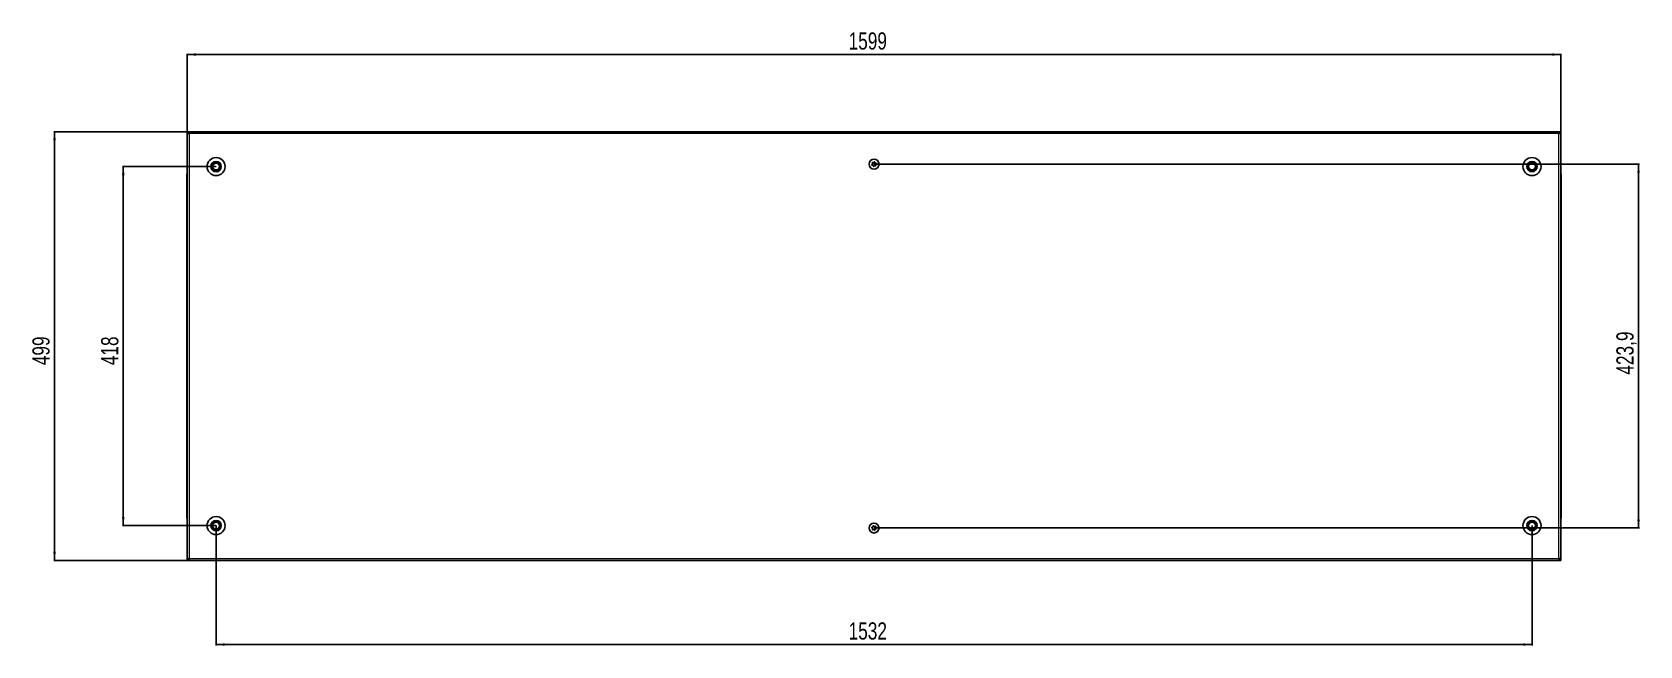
# Model space of a CAD drawing. Header units: millimetres. Extents: x 1132 to 6486, y -442 to 1882.
# Drawn here: x 1132 to 3004, y 1098 to 1813 of the extents above; entities that cross this region are included whole.
import ezdxf

# ---------------------------------------------------------------- set-up
doc = ezdxf.new("R2010")
doc.units = ezdxf.units.MM
doc.layers.add('FORMAT', color=7, linetype='Continuous')
doc.styles.add('SLDTEXTSTYLE0', font='TXT', dxfattribs={"width": 0.75})
doc.dimstyles.new('SLDDIMSTYLE0', dxfattribs={"dimtxt": 20, "dimasz": 10, "dimexe": 0, "dimexo": 0.0625, "dimgap": 5, "dimtad": 2, "dimdec": 1, "dimrnd": 1e-09, "dimzin": 12, "dimdsep": 46, "dimtxsty": 'SLDTEXTSTYLE0', "dimsah": 1, "dimcen": 0.09, "dimadec": 0, "dimazin": 3, "dimtfac": 1, "dimtofl": 0, "dimtmove": 0, "dimatfit": 3, "dimfxl": 0, "dimfrac": 2, "dimtolj": 1, "dimtzin": 12, "dimarcsym": 0})

# ---------------------------------------------------------------- blocks, each defined once
blk = doc.blocks.new('_D')
at = {"layer": 'FORMAT'}
for p, q in [((1313, 1696.6), (1157.5, 1696.6)), ((1158.5, 1197.6), (1158.5, 1696.6)), ((1313, 1197.6), (1157.5, 1197.6))]:
    blk.add_line(p, q, dxfattribs=at)
for points in [[(1158.5, 1696.6), (1156.9, 1686.6), (1160, 1686.6)], [(1158.5, 1197.6), (1160, 1207.6), (1156.9, 1207.6)]]:
    blk.add_solid(points, dxfattribs=at)
at = {"layer": 'FORMAT', "insert": (1132.7, 1424.9), "char_height": 20, "attachment_point": 1, "rotation": 90, "style": 'SLDTEXTSTYLE0'}
blk.add_mtext('499', dxfattribs=at)
blk = doc.blocks.new('_D_1')
at = {"layer": 'FORMAT'}
for p, q in [((1313, 1696.6), (1313, 1787.6)), ((2912, 1786.6), (1313, 1786.6)), ((2912, 1696.6), (2912, 1787.6))]:
    blk.add_line(p, q, dxfattribs=at)
for points in [[(1313, 1786.6), (1323, 1785.1), (1323, 1788.1)], [(2912, 1786.6), (2902, 1788.1), (2902, 1785.1)]]:
    blk.add_solid(points, dxfattribs=at)
at = {"layer": 'FORMAT', "insert": (2082.9, 1812.4), "char_height": 20, "attachment_point": 1, "style": 'SLDTEXTSTYLE0'}
blk.add_mtext('1599', dxfattribs=at)
blk = doc.blocks.new('_D_2')
at = {"layer": 'FORMAT'}
for p, q in [((1346.5, 1238.1), (1346.5, 1098.6)), ((2878.5, 1238.1), (2878.5, 1098.6)), ((1346.5, 1099.6), (2878.5, 1099.6))]:
    blk.add_line(p, q, dxfattribs=at)
for points in [[(1346.5, 1099.6), (1356.5, 1098.1), (1356.5, 1101.1)], [(2878.5, 1099.6), (2868.5, 1101.1), (2868.5, 1098.1)]]:
    blk.add_solid(points, dxfattribs=at)
at = {"layer": 'FORMAT', "insert": (2082.9, 1125.4), "char_height": 20, "attachment_point": 1, "style": 'SLDTEXTSTYLE0'}
blk.add_mtext('1532', dxfattribs=at)
blk = doc.blocks.new('_D_3')
at = {"layer": 'FORMAT'}
for p, q in [((2112.5, 1659.1), (3003.5, 1659.1)), ((3002.5, 1659.1), (3002.5, 1235.3)), ((2112.5, 1235.3), (3003.5, 1235.3))]:
    blk.add_line(p, q, dxfattribs=at)
for points in [[(3002.5, 1659.1), (3001, 1649.1), (3004, 1649.1)], [(3002.5, 1235.3), (3004, 1245.3), (3001, 1245.3)]]:
    blk.add_solid(points, dxfattribs=at)
at = {"layer": 'FORMAT', "insert": (2976.7, 1413.9), "char_height": 20, "attachment_point": 1, "rotation": 90, "style": 'SLDTEXTSTYLE0'}
blk.add_mtext('423,9', dxfattribs=at)
blk = doc.blocks.new('_D_4')
at = {"layer": 'FORMAT'}
for p, q in [((1346.5, 1656.1), (1237.5, 1656.1)), ((1238.5, 1656.1), (1238.5, 1238.1)), ((1346.5, 1238.1), (1237.5, 1238.1))]:
    blk.add_line(p, q, dxfattribs=at)
for points in [[(1238.5, 1656.1), (1236.9, 1646.1), (1240, 1646.1)], [(1238.5, 1238.1), (1240, 1248.1), (1236.9, 1248.1)]]:
    blk.add_solid(points, dxfattribs=at)
at = {"layer": 'FORMAT', "insert": (1212.7, 1424.9), "char_height": 20, "attachment_point": 1, "rotation": 90, "style": 'SLDTEXTSTYLE0'}
blk.add_mtext('418', dxfattribs=at)

msp = doc.modelspace()

# ---------------------------------------------------------------- linework, layer by layer
at = {"color": 7, "linetype": 'Continuous', "lineweight": 25}
for p, q in [((1315.09, 1696.6), (1312.99, 1696.6)), ((1312.99, 1695.1), (1312.99, 1696.6)), ((1312.99, 1695.1), (1315.09, 1695.1)), ((1312.99, 1695.1), (1312.99, 1694.5)), ((1312.99, 1694.5), (1312.99, 1199.7)), ((1312.99, 1694.5), (1315.09, 1694.5)), ((2909.89, 1696.6), (1315.09, 1696.6)), ((1315.09, 1696.6), (1315.09, 1694.5)), ((2909.89, 1694.5), (2909.89, 1696.6)), ((2911.99, 1696.6), (2909.89, 1696.6)), ((2909.89, 1695.1), (2911.99, 1695.1)), ((2909.89, 1694.5), (2911.99, 1694.5)), ((2911.99, 1695.1), (2911.99, 1696.6)), ((2911.99, 1694.5), (2911.99, 1695.1)), ((2911.99, 1199.7), (2911.99, 1694.5)), ((2911.99, 1647.93), (2911.99, 1647.93)), ((1312.49, 1646.6), (1312.49, 1640.1)), ((1312.49, 1640.1), (1312.49, 1646.6)), ((1312.49, 1640.1), (1312.49, 1640.1)), ((1312.99, 1640.1), (1312.49, 1640.1)), ((1312.64, 1640.1), (1312.64, 1254.1)), ((2911.99, 1640.1), (2912.49, 1640.1)), ((2912.34, 1254.1), (2912.34, 1640.1)), ((2912.49, 1646.6), (2912.49, 1640.1)), ((2912.49, 1640.1), (2912.49, 1646.6)), ((2912.49, 1640.1), (2912.49, 1640.1)), ((2912.49, 1640.1), (2912.49, 1640.1)), ((1312.49, 1247.6), (1312.49, 1254.1)), ((1312.49, 1254.1), (1312.49, 1254.1)), ((1312.49, 1254.1), (1312.49, 1254.1)), ((1312.49, 1254.1), (1312.49, 1247.6)), ((1312.99, 1254.1), (1312.49, 1254.1)), ((2911.99, 1254.1), (2912.49, 1254.1)), ((2912.49, 1254.1), (2912.49, 1254.1)), ((2912.49, 1247.6), (2912.49, 1254.1)), ((2912.49, 1254.1), (2912.49, 1247.6)), ((1312.99, 1246.28), (1312.99, 1246.28)), ((1315.09, 1199.7), (1312.99, 1199.7)), ((1312.99, 1199.7), (1312.99, 1199.1)), ((1312.99, 1199.1), (1312.99, 1197.6)), ((1315.09, 1199.1), (1312.99, 1199.1)), ((1315.09, 1199.7), (1315.09, 1197.6)), ((2909.89, 1197.6), (2909.89, 1199.7)), ((2911.99, 1199.7), (2909.89, 1199.7)), ((2911.99, 1199.1), (2909.89, 1199.1)), ((2911.99, 1199.1), (2911.99, 1199.7)), ((2911.99, 1199.1), (2911.99, 1197.6)), ((1312.99, 1197.6), (1315.09, 1197.6)), ((1315.09, 1197.6), (2909.89, 1197.6)), ((2909.89, 1197.6), (2911.99, 1197.6))]:
    msp.add_line(p, q, dxfattribs=at)
at = {"color": 8, "linetype": 'Continuous', "lineweight": 18}
for p, q in [((1315.09, 1694.5), (1315.09, 1199.7)), ((2909.89, 1694.5), (1315.09, 1694.5)), ((2909.89, 1199.7), (2909.89, 1694.5)), ((1312.99, 1646.6), (1312.49, 1646.6)), ((2911.99, 1646.6), (2912.49, 1646.6)), ((1312.99, 1247.6), (1312.49, 1247.6)), ((2911.99, 1247.6), (2912.49, 1247.6)), ((1315.09, 1199.7), (2909.89, 1199.7))]:
    msp.add_line(p, q, dxfattribs=at)
at = {"color": 7, "linetype": 'Continuous', "lineweight": 25}
for centre, radius in [((1346.49, 1656.1), 10.5), ((2878.49, 1656.1), 10.5), ((1346.49, 1656.1), 6), ((1346.49, 1656.1), 3.9), ((2112.49, 1658.95), 5.79), ((2112.49, 1658.95), 1.85), ((2878.49, 1656.1), 6), ((2878.49, 1656.1), 3.9), ((1346.49, 1238.1), 10.5), ((1346.49, 1238.1), 6), ((1346.49, 1238.1), 3.9), ((2112.49, 1235.25), 5.79), ((2112.49, 1235.25), 1.85), ((2878.49, 1238.1), 10.5), ((2878.49, 1238.1), 6), ((2878.49, 1238.1), 3.9)]:
    msp.add_circle(centre, radius, dxfattribs=at)
for centre, radius, start, end in [((1314.49, 1646.6), 2, 138.57492, 180), ((1314.49, 1646.6), 2, 138.59038, 180), ((1346.49, 1656.1), 4.62, 120, 180), ((1346.49, 1656.1), 4.62, 180, 240), ((1346.49, 1656.1), 4.62, 60, 120), ((1346.49, 1656.1), 4.62, 240, 300), ((1346.49, 1656.1), 4.62, 360, 60), ((1346.49, 1656.1), 4.62, 300, 360), ((2878.49, 1656.1), 4.62, 120, 180), ((2878.49, 1656.1), 4.62, 180, 240), ((2878.49, 1656.1), 4.62, 60, 120), ((2878.49, 1656.1), 4.62, 240, 300), ((2878.49, 1656.1), 4.62, 360, 60), ((2878.49, 1656.1), 4.62, 300, 360), ((2910.49, 1646.6), 2, 0, 41.40962), ((2910.49, 1646.6), 2, 0, 41.39416), ((1314.49, 1247.6), 2, 180, 221.40962), ((1314.49, 1247.6), 2, 180, 221.39416), ((1346.49, 1238.1), 4.62, 120, 180), ((1346.49, 1238.1), 4.62, 180, 240), ((1346.49, 1238.1), 4.62, 60, 120), ((1346.49, 1238.1), 4.62, 360, 60), ((1346.49, 1238.1), 4.62, 300, 360), ((2878.49, 1238.1), 4.62, 120, 180), ((2878.49, 1238.1), 4.62, 180, 240), ((2878.49, 1238.1), 4.62, 60, 120), ((2878.49, 1238.1), 4.62, 360, 60), ((2878.49, 1238.1), 4.62, 300, 360), ((2910.49, 1247.6), 2, 318.57492, 360), ((2910.49, 1247.6), 2, 318.59038, 0), ((1346.49, 1238.1), 4.62, 240, 300), ((2878.49, 1238.1), 4.62, 240, 300)]:
    msp.add_arc(centre, radius, start, end, dxfattribs=at)
for points, knots in [([(1341.87, 1656.1), (1342.2, 1656.68), (1342.77, 1657.66), (1343.59, 1659.08), (1344, 1659.79), (1344.18, 1660.1)], [0, 0, 0, 0, 0.4391308, 0.7513783, 1, 1, 1, 1]), ([(1344.18, 1652.1), (1343.85, 1652.68), (1343.28, 1653.66), (1342.46, 1655.08), (1342.05, 1655.79), (1341.87, 1656.1)], [0, 0, 0, 0, 0.4391308, 0.7513783, 1, 1, 1, 1]), ([(1344.18, 1660.1), (1344.38, 1660.1), (1345.08, 1660.1), (1346.39, 1660.1), (1347.78, 1660.1), (1348.53, 1660.1), (1348.8, 1660.1)], [0, 0, 0, 0, 0.1393293, 0.4852696, 0.8163565, 1, 1, 1, 1]), ([(1348.8, 1652.1), (1348.53, 1652.1), (1347.78, 1652.1), (1346.39, 1652.1), (1345.08, 1652.1), (1344.38, 1652.1), (1344.18, 1652.1)], [0, 0, 0, 0, 0.1836435, 0.5147304, 0.8606707, 1, 1, 1, 1]), ([(1348.8, 1660.1), (1349.13, 1659.53), (1349.69, 1658.55), (1350.52, 1657.13), (1350.93, 1656.42), (1351.11, 1656.1)], [0, 0, 0, 0, 0.4391308, 0.7513783, 1, 1, 1, 1]), ([(1351.11, 1656.1), (1350.78, 1655.53), (1350.21, 1654.55), (1349.39, 1653.13), (1348.98, 1652.42), (1348.8, 1652.1)], [0, 0, 0, 0, 0.4391308, 0.7513783, 1, 1, 1, 1]), ([(2110.4, 1660.82), (2110.39, 1660.81), (2110.38, 1660.79), (2110.38, 1660.73), (2110.4, 1660.59), (2110.54, 1660.22), (2110.73, 1659.72), (2110.62, 1659.09), (2110.31, 1658.69), (2110.03, 1658.41), (2109.87, 1658.23), (2109.83, 1658.14), (2109.82, 1658.1), (2109.83, 1658.07), (2109.85, 1658.04), (2109.91, 1658), (2110.17, 1657.93), (2110.64, 1657.88), (2111.31, 1657.63), (2111.62, 1656.99), (2111.73, 1656.53), (2111.83, 1656.28), (2111.88, 1656.23), (2111.91, 1656.21), (2111.94, 1656.21), (2111.97, 1656.22), (2112.01, 1656.24), (2112.08, 1656.29), (2112.23, 1656.46), (2112.47, 1656.76), (2112.84, 1657.12), (2113.44, 1657.29), (2113.97, 1657.16), (2114.35, 1657.06), (2114.5, 1657.05), (2114.55, 1657.07), (2114.58, 1657.09), (2114.6, 1657.12), (2114.6, 1657.18), (2114.58, 1657.32), (2114.44, 1657.69), (2114.25, 1658.19), (2114.35, 1658.82), (2114.67, 1659.22), (2114.95, 1659.5), (2115.1, 1659.68), (2115.15, 1659.77), (2115.15, 1659.81), (2115.15, 1659.84), (2115.13, 1659.87), (2115.07, 1659.91), (2114.81, 1659.98), (2114.34, 1660.03), (2113.67, 1660.28), (2113.35, 1660.91), (2113.24, 1661.38), (2113.14, 1661.63), (2113.1, 1661.68), (2113.07, 1661.69), (2113.04, 1661.7), (2113, 1661.69), (2112.97, 1661.67), (2112.9, 1661.62), (2112.75, 1661.45), (2112.51, 1661.15), (2112.14, 1660.79), (2111.53, 1660.62), (2111.01, 1660.75), (2110.63, 1660.85), (2110.48, 1660.86), (2110.42, 1660.84), (2110.41, 1660.83), (2110.4, 1660.82)], [0, 0, 0, 0, 0.0020087, 0.00442, 0.0093647, 0.0255282, 0.0677053, 0.0957862, 0.1246456, 0.1503415, 0.1605194, 0.1633943, 0.1656965, 0.1672448, 0.1688741, 0.1707699, 0.1786058, 0.2119941, 0.2499945, 0.2879948, 0.3213831, 0.329219, 0.3311148, 0.3327441, 0.3342924, 0.3362166, 0.3385353, 0.3413178, 0.349662, 0.3753578, 0.4042173, 0.4322982, 0.4744753, 0.4906388, 0.4966691, 0.49844, 0.5, 0.5020087, 0.50442, 0.5093647, 0.5255282, 0.5677053, 0.5957862, 0.6246456, 0.6503415, 0.6605194, 0.6633943, 0.6656965, 0.6672448, 0.6688741, 0.6707699, 0.6786058, 0.7119941, 0.7499945, 0.7879948, 0.8213831, 0.829219, 0.8311148, 0.8327441, 0.8342924, 0.8362166, 0.8385353, 0.8413178, 0.849662, 0.8753578, 0.9042173, 0.9322982, 0.9744753, 0.9906388, 0.9966691, 0.99844, 1, 1, 1, 1]), ([(2873.87, 1656.1), (2874.2, 1656.68), (2874.77, 1657.66), (2875.59, 1659.08), (2876, 1659.79), (2876.18, 1660.1)], [0, 0, 0, 0, 0.4391308, 0.7513783, 1, 1, 1, 1]), ([(2876.18, 1652.1), (2875.85, 1652.68), (2875.28, 1653.66), (2874.46, 1655.08), (2874.05, 1655.79), (2873.87, 1656.1)], [0, 0, 0, 0, 0.4391308, 0.7513783, 1, 1, 1, 1]), ([(2876.18, 1660.1), (2876.38, 1660.1), (2877.08, 1660.1), (2878.39, 1660.1), (2879.78, 1660.1), (2880.53, 1660.1), (2880.8, 1660.1)], [0, 0, 0, 0, 0.1393293, 0.4852696, 0.8163565, 1, 1, 1, 1]), ([(2880.8, 1652.1), (2880.53, 1652.1), (2879.78, 1652.1), (2878.39, 1652.1), (2877.08, 1652.1), (2876.38, 1652.1), (2876.18, 1652.1)], [0, 0, 0, 0, 0.1836435, 0.5147304, 0.8606707, 1, 1, 1, 1]), ([(2880.8, 1660.1), (2881.13, 1659.53), (2881.69, 1658.55), (2882.52, 1657.13), (2882.93, 1656.42), (2883.11, 1656.1)], [0, 0, 0, 0, 0.4391308, 0.7513783, 1, 1, 1, 1]), ([(2883.11, 1656.1), (2882.78, 1655.53), (2882.21, 1654.55), (2881.39, 1653.13), (2880.98, 1652.42), (2880.8, 1652.1)], [0, 0, 0, 0, 0.4391308, 0.7513783, 1, 1, 1, 1]), ([(1341.87, 1238.1), (1342.2, 1238.68), (1342.77, 1239.66), (1343.59, 1241.08), (1344, 1241.79), (1344.18, 1242.1)], [0, 0, 0, 0, 0.4391308, 0.7513783, 1, 1, 1, 1]), ([(1344.18, 1234.1), (1343.85, 1234.68), (1343.28, 1235.66), (1342.46, 1237.08), (1342.05, 1237.79), (1341.87, 1238.1)], [0, 0, 0, 0, 0.4391308, 0.7513783, 1, 1, 1, 1]), ([(1344.18, 1242.1), (1344.38, 1242.1), (1345.08, 1242.1), (1346.39, 1242.1), (1347.78, 1242.1), (1348.53, 1242.1), (1348.8, 1242.1)], [0, 0, 0, 0, 0.1393293, 0.4852696, 0.8163565, 1, 1, 1, 1]), ([(1348.8, 1242.1), (1349.13, 1241.53), (1349.69, 1240.55), (1350.52, 1239.13), (1350.93, 1238.42), (1351.11, 1238.1)], [0, 0, 0, 0, 0.4391308, 0.7513783, 1, 1, 1, 1]), ([(1351.11, 1238.1), (1350.78, 1237.53), (1350.21, 1236.55), (1349.39, 1235.13), (1348.98, 1234.42), (1348.8, 1234.1)], [0, 0, 0, 0, 0.4391308, 0.7513783, 1, 1, 1, 1]), ([(2115.21, 1234.61), (2115.21, 1234.62), (2115.22, 1234.65), (2115.19, 1234.7), (2115.1, 1234.82), (2114.81, 1235.07), (2114.4, 1235.42), (2114.19, 1236.02), (2114.28, 1236.53), (2114.39, 1236.91), (2114.44, 1237.14), (2114.44, 1237.24), (2114.42, 1237.28), (2114.4, 1237.3), (2114.37, 1237.31), (2114.3, 1237.32), (2114.04, 1237.26), (2113.6, 1237.09), (2112.9, 1236.98), (2112.31, 1237.39), (2112, 1237.74), (2111.79, 1237.92), (2111.72, 1237.94), (2111.69, 1237.94), (2111.66, 1237.93), (2111.64, 1237.9), (2111.61, 1237.87), (2111.58, 1237.79), (2111.53, 1237.57), (2111.46, 1237.2), (2111.31, 1236.7), (2110.86, 1236.26), (2110.33, 1236.13), (2109.95, 1236.03), (2109.82, 1235.97), (2109.77, 1235.93), (2109.76, 1235.89), (2109.76, 1235.86), (2109.79, 1235.8), (2109.88, 1235.69), (2110.17, 1235.44), (2110.58, 1235.09), (2110.78, 1234.49), (2110.7, 1233.98), (2110.59, 1233.6), (2110.54, 1233.37), (2110.54, 1233.27), (2110.55, 1233.23), (2110.58, 1233.21), (2110.6, 1233.19), (2110.67, 1233.19), (2110.94, 1233.25), (2111.38, 1233.42), (2112.08, 1233.53), (2112.66, 1233.12), (2112.98, 1232.76), (2113.19, 1232.59), (2113.25, 1232.57), (2113.29, 1232.57), (2113.31, 1232.58), (2113.34, 1232.61), (2113.36, 1232.64), (2113.4, 1232.72), (2113.45, 1232.94), (2113.52, 1233.31), (2113.67, 1233.81), (2114.12, 1234.25), (2114.65, 1234.38), (2115.03, 1234.48), (2115.16, 1234.54), (2115.2, 1234.58), (2115.21, 1234.6), (2115.21, 1234.61)], [0, 0, 0, 0, 0.0020087, 0.00442, 0.0093647, 0.0255282, 0.0677053, 0.0957862, 0.1246456, 0.1503415, 0.1605194, 0.1633943, 0.1656965, 0.1672448, 0.1688741, 0.1707699, 0.1786058, 0.2119941, 0.2499945, 0.2879948, 0.3213831, 0.329219, 0.3311148, 0.3327441, 0.3342924, 0.3362166, 0.3385353, 0.3413178, 0.349662, 0.3753578, 0.4042173, 0.4322982, 0.4744753, 0.4906388, 0.4966691, 0.49844, 0.5, 0.5020087, 0.50442, 0.5093647, 0.5255282, 0.5677053, 0.5957862, 0.6246456, 0.6503415, 0.6605194, 0.6633943, 0.6656965, 0.6672448, 0.6688741, 0.6707699, 0.6786058, 0.7119941, 0.7499945, 0.7879948, 0.8213831, 0.829219, 0.8311148, 0.8327441, 0.8342924, 0.8362166, 0.8385353, 0.8413178, 0.849662, 0.8753578, 0.9042173, 0.9322982, 0.9744753, 0.9906388, 0.9966691, 0.99844, 1, 1, 1, 1]), ([(2873.87, 1238.1), (2874.2, 1238.68), (2874.77, 1239.66), (2875.59, 1241.08), (2876, 1241.79), (2876.18, 1242.1)], [0, 0, 0, 0, 0.4391308, 0.7513783, 1, 1, 1, 1]), ([(2876.18, 1234.1), (2875.85, 1234.68), (2875.28, 1235.66), (2874.46, 1237.08), (2874.05, 1237.79), (2873.87, 1238.1)], [0, 0, 0, 0, 0.4391308, 0.7513783, 1, 1, 1, 1]), ([(2876.18, 1242.1), (2876.38, 1242.1), (2877.08, 1242.1), (2878.39, 1242.1), (2879.78, 1242.1), (2880.53, 1242.1), (2880.8, 1242.1)], [0, 0, 0, 0, 0.1393293, 0.4852696, 0.8163565, 1, 1, 1, 1]), ([(2880.8, 1242.1), (2881.13, 1241.53), (2881.69, 1240.55), (2882.52, 1239.13), (2882.93, 1238.42), (2883.11, 1238.1)], [0, 0, 0, 0, 0.4391308, 0.7513783, 1, 1, 1, 1]), ([(2883.11, 1238.1), (2882.78, 1237.53), (2882.21, 1236.55), (2881.39, 1235.13), (2880.98, 1234.42), (2880.8, 1234.1)], [0, 0, 0, 0, 0.4391308, 0.7513783, 1, 1, 1, 1]), ([(1348.8, 1234.1), (1348.53, 1234.1), (1347.78, 1234.1), (1346.39, 1234.1), (1345.08, 1234.1), (1344.38, 1234.1), (1344.18, 1234.1)], [0, 0, 0, 0, 0.1836435, 0.5147304, 0.8606707, 1, 1, 1, 1]), ([(2880.8, 1234.1), (2880.53, 1234.1), (2879.78, 1234.1), (2878.39, 1234.1), (2877.08, 1234.1), (2876.38, 1234.1), (2876.18, 1234.1)], [0, 0, 0, 0, 0.1836435, 0.5147304, 0.8606707, 1, 1, 1, 1])]:
    msp.add_open_spline(points, degree=3, knots=knots, dxfattribs=at)

# ---------------------------------------------------------------- dimensions: what is measured, and where the dimension line sits
at = {"layer": 'FORMAT'}
dim = msp.add_linear_dim(base=(1312.99, 1786.6), p1=(2911.99, 1696.6), p2=(1312.99, 1696.6), dimstyle='SLDDIMSTYLE0', dxfattribs=at)
dim.commit()
dim.dimension.update_dxf_attribs({"geometry": '_D_1', "text_midpoint": (2112.49, 1786.6), "dimtype": 160})
for base, p1, p2, angle, picture, middle in [((1158.49, 1696.6), (1312.99, 1197.6), (1312.99, 1696.6), 90, '_D', (1158.49, 1447.1)), ((1238.49, 1238.1), (1346.49, 1656.1), (1346.49, 1238.1), 90, '_D_4', (1238.49, 1447.1)), ((3002.48881076, 1235.25434732), (2112.48845386, 1659.10434732), (2112.48845386, 1235.25434732), 90, '_D_3', (3002.48881076, 1447.17934732)), ((2878.49, 1099.6), (1346.49, 1238.1), (2878.49, 1238.1), 0, '_D_2', (2112.49, 1099.6))]:
    dim = msp.add_linear_dim(base=base, p1=p1, p2=p2, angle=angle, dimstyle='SLDDIMSTYLE0', dxfattribs=at)
    dim.commit()
    dim.dimension.update_dxf_attribs({"geometry": picture, "text_midpoint": middle, "dimtype": 160})

doc.saveas('drawing.dxf')
